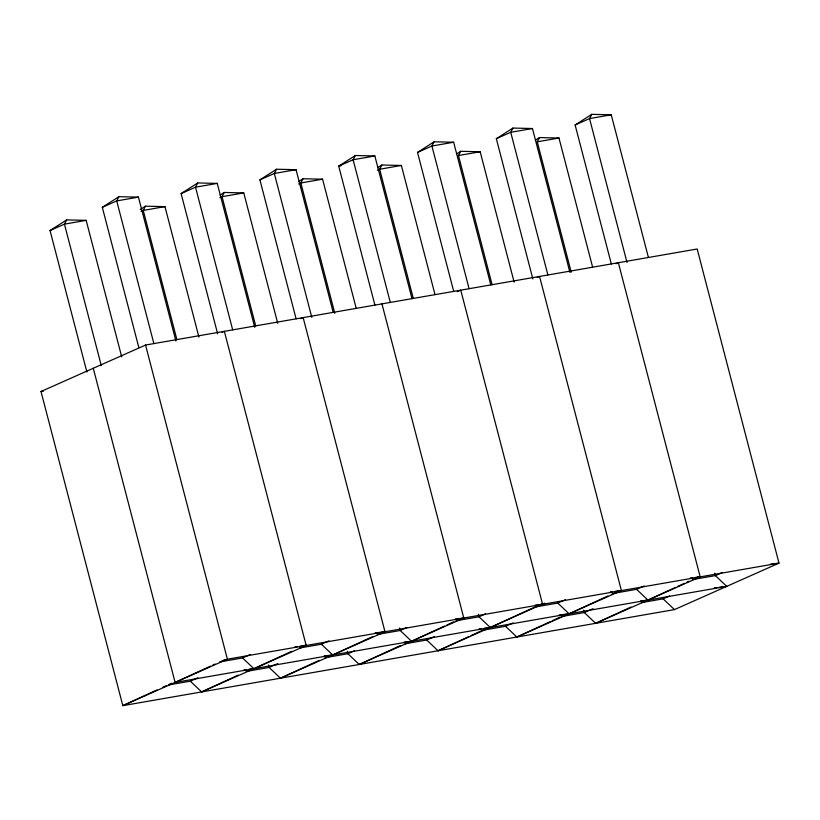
<?xml version="1.0" encoding="UTF-8"?>
<svg xmlns="http://www.w3.org/2000/svg" width="820" height="820" viewBox="0 0 820 820"><rect width="100%" height="100%" fill="white"/><g stroke="black" fill="none" stroke-linecap="round" stroke-linejoin="round"><path stroke-width="1.23" d="M121.719 356.864L86.161 220.354L66.656 219.903L64.442 224.137L50.04 230.543L86.879 371.972M175.921 341.017L138.436 197.128L118.931 196.677L116.717 200.91L102.315 207.316L138.826 347.506M198.922 336.999L164.963 206.64L145.458 206.179L143.244 210.412L141.03 211.406M254.723 327.293L217.238 183.403L197.733 182.952L195.519 187.185L181.117 193.592L217.638 333.791M277.724 323.275L243.765 192.915L224.26 192.464L222.046 196.697L219.832 197.681M333.197 312.348L296.04 169.689L276.535 169.238L274.321 173.471L259.919 179.867L296.112 318.837M356.208 308.32L322.567 179.19L303.062 178.739L300.848 182.973L298.634 183.957M411.999 298.623L374.842 155.964L355.337 155.513L353.123 159.746L338.721 166.142L374.914 305.112M435.01 294.606L401.369 165.466L381.864 165.015L379.65 169.248L377.436 170.232M490.801 284.899L453.644 142.239L434.139 141.788L431.925 146.022L417.523 152.428L453.716 291.397M492.092 284.663L458.452 155.534L460.666 151.3L480.171 151.751L514.13 282.111M569.931 272.414L532.447 128.525L512.941 128.063L510.727 132.307L496.325 138.703L532.846 278.902M571.212 272.168L537.254 141.809L539.468 137.575L558.973 138.026L592.614 267.156M648.415 257.459L611.249 114.8L591.743 114.349L589.539 118.582L575.127 124.978L611.33 263.948M50.04 230.543L66.656 219.903M102.315 207.316L118.931 196.677M140.261 209.51L145.458 206.179M181.117 193.592L197.733 182.952M220.108 195.119L224.26 192.464M259.919 179.867L276.535 169.238M298.91 181.394L303.062 178.739M355.337 155.513L338.721 166.142L341.13 165.722M377.712 167.68L381.864 165.015M417.523 152.428L434.139 141.788M456.514 153.955L460.666 151.3M496.325 138.703L512.941 128.063M535.316 140.23L539.468 137.575M575.127 124.978L591.743 114.349M544.726 603.161L438.044 650.762L426.718 640.01L404.967 643.792M571.253 612.663L569.121 613.821L559.199 614.99M157.081 689.897L122.826 705.651L41 391.499L145.55 345.046L697.174 248.993L779 563.145L674.45 609.598L122.826 705.651L227.386 659.198L779 563.145L770.318 564.17M162.78 687.273L166.204 685.694M93.275 368.272L175.111 682.424L210.494 666.147M212.78 665.092L215.055 664.046M168.561 684.956L190.312 681.174L201.638 691.936L238.159 675.126M248.952 669.284L253.913 668.7L291.582 651.367M268.468 664.979L269.114 667.449L280.44 678.212L319.246 660.356M324.033 656.01L332.715 654.985L372.669 636.597M347.27 651.254L347.916 653.724L359.242 664.487L400.334 645.576M404.075 642.142L411.517 641.26L444.614 626.029M446.9 624.973L453.747 621.826M438.044 650.762L468.866 636.586M471.141 635.531L482.56 630.283L505.52 626.285L513.135 622.903M484.118 628.274L490.319 627.536L534.835 607.056M505.52 626.285L516.846 637.048L549.943 621.816M552.229 620.76L560.224 617.091M607.928 595.955L569.121 613.821L557.795 603.059L536.044 606.841M611.351 594.387L613.637 593.332M583.676 610.09L584.322 612.56L595.648 623.323L631.031 607.046M640.481 600.968L647.923 600.096L675.321 587.489M677.597 586.443L684.454 583.286M686.729 582.241L689.015 581.185M222.035 332.356L224.352 331.321L306.188 645.473L201.638 691.936M300.837 318.631L303.154 317.606L384.99 631.759L280.44 678.212M457.273 291.705L460.758 290.157L542.594 604.309L535.153 605.191M537.243 277.467L539.56 276.432L621.396 590.584L516.846 637.048M616.045 263.753L618.362 262.718L700.198 576.87L595.648 623.323M168.438 684.69L171.698 683.234M221.8 660.971L225.07 659.526M190.312 681.174L197.927 677.791M219.627 661.945L242.587 657.947L250.202 654.565M249.413 670.001L252.683 668.546M302.775 646.283L306.044 644.838M277.816 663.585L269.114 667.449L246.154 671.447M299.638 648.005L321.389 644.223L329.005 640.84M328.215 656.277L324.956 657.722L347.916 653.724L354.445 650.824M380.49 633.05L384.846 631.113M406.72 627.597L400.191 630.498L377.231 634.495M459.292 619.325L456.033 620.781L478.993 616.784L485.522 613.883M359.242 664.487L463.792 618.034L381.956 303.882M426.718 640.01L434.333 636.627M537.008 606.093L541.364 604.155M557.795 603.059L565.41 599.676M563.535 615.595L561.362 616.558L584.322 612.56L593.024 608.696M614.723 592.85L617.993 591.404M614.846 593.126L636.597 589.334L644.212 585.951M642.337 601.87L645.606 600.424M695.708 578.161L698.968 576.716M641.373 602.628L663.124 598.846L669.653 595.945M721.928 572.719L715.399 575.609L692.439 579.607M138.436 197.128L116.717 200.91L153.873 343.57M217.238 183.403L195.519 187.185L232.685 329.845M296.04 169.689L274.321 173.471L311.805 317.361M374.842 155.964L353.123 159.746L390.289 302.406M453.644 142.239L431.925 146.022L469.091 288.681M532.447 128.525L510.727 132.307L547.893 274.956M611.249 114.8L589.539 118.582L627.013 262.472M86.161 220.354L64.442 224.137L101.28 365.566M164.963 206.64L143.244 210.412L176.884 339.552M243.765 192.915L222.046 196.697L255.686 325.827M322.567 179.19L300.848 182.973L334.806 313.332M401.369 165.466L379.65 169.248L413.29 298.377M458.452 155.534L480.171 151.751M537.254 141.809L558.973 138.026M41 391.499L43.501 391.068M175.111 682.424L726.725 586.372L715.399 575.609L714.753 573.139M690.276 578.038L692.756 577.741M695.237 577.454L700.198 576.87M610.234 591.907L612.714 591.609M615.195 591.322L621.396 590.584M714.322 587.837L716.803 587.54M719.284 587.253L726.725 586.372M455.11 619.059L463.792 618.034M375.068 632.927L384.99 631.759M295.026 646.795L297.506 646.498M299.987 646.211L306.188 645.473M479.157 628.858L481.637 628.561M243.991 669.868L246.471 669.581M663.124 598.846L674.45 609.598M636.597 589.334L647.923 600.096M490.319 627.536L478.993 616.784L478.347 614.303M411.517 641.26L400.191 630.498L399.545 628.028M321.389 644.223L332.715 654.985M242.587 657.947L253.913 668.7M145.55 345.046L227.386 659.198"/></g></svg>
